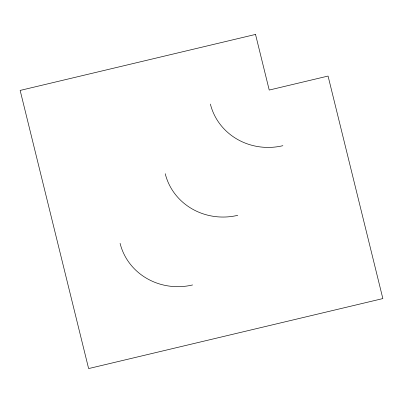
<?xml version="1.0" encoding="UTF-8"?>
<svg xmlns="http://www.w3.org/2000/svg" width="403" height="403" viewBox="0 0 403 403"><rect width="100%" height="100%" fill="white"/><g stroke="black" fill="none" stroke-linecap="round" stroke-linejoin="round"><path stroke-width="0.6" d="M282.921 145.685A60.505 57.276 -9.5 0 1 210.381 104.055M237.77 215.318A60.505 57.276 -9.5 0 1 165.23 173.683M192.619 284.946A60.505 57.276 -9.5 0 1 120.079 243.316M255.527 34.426L20.15 90.423L88.625 368.574L382.85 298.578L328.067 76.056L269.224 90.055L255.527 34.426"/></g></svg>
